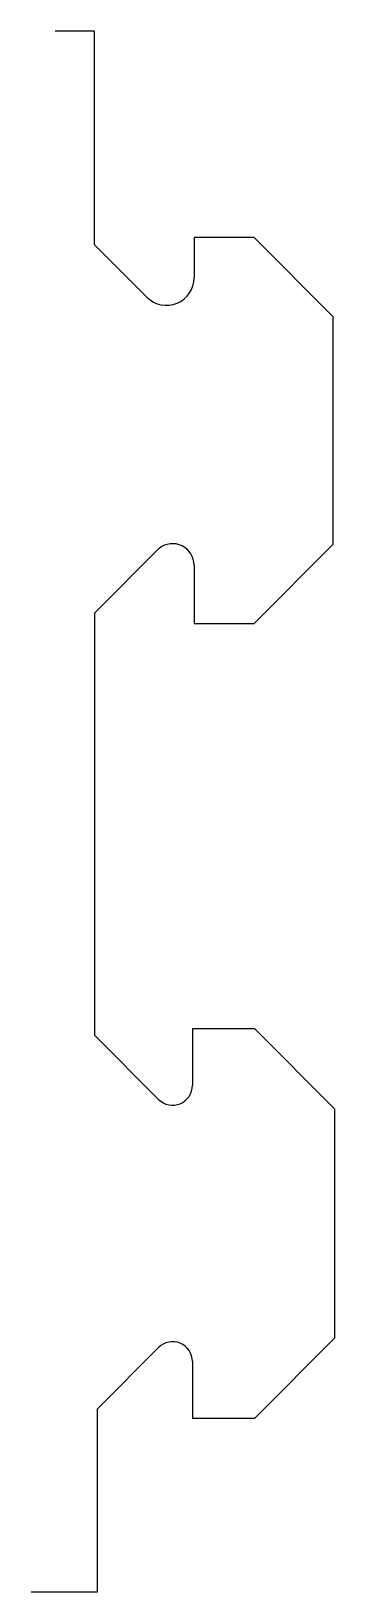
# Model space of a CAD drawing. Header units: millimetres. Extents: x -12 to -4.3, y -9.3 to 30.1.
import ezdxf

# ---------------------------------------------------------------- set-up
doc = ezdxf.new("R2010")
doc.units = ezdxf.units.MM

msp = doc.modelspace()

# ---------------------------------------------------------------- linework, layer by layer
for p, q in [((-10.371, 30.071), (-11.371, 30.071)), ((-10.371, 24.683), (-10.371, 30.071)), ((-6.343, 24.865), (-7.855, 24.865)), ((-7.855, 24.865), (-7.855, 23.857)), ((-4.345, 22.867), (-6.343, 24.865)), ((-9.05, 23.362), (-10.371, 24.683)), ((-4.345, 17.133), (-4.345, 22.867)), ((-10.371, 15.395), (-8.738, 17.028)), ((-6.343, 15.135), (-4.345, 17.133)), ((-7.855, 16.6), (-7.855, 15.135)), ((-10.371, 15.395), (-10.371, 4.746)), ((-7.855, 15.135), (-6.343, 15.135)), ((-8.754, 3.129), (-10.371, 4.746)), ((-6.324, 4.91), (-7.9, 4.91)), ((-7.9, 4.91), (-7.9, 3.483)), ((-4.3, 2.886), (-6.324, 4.91)), ((-4.3, -2.886), (-4.3, 2.886)), ((-6.324, -4.91), (-4.3, -2.886)), ((-7.9, -3.483), (-7.9, -4.91)), ((-7.9, -4.91), (-6.324, -4.91)), ((-11.975, -9.29), (-10.3, -9.29))]:
    msp.add_line(p, q)
at = {"flags": 128}
msp.add_lwpolyline([(-10.3, -9.29), (-10.3, -4.676), (-8.754, -3.129)], dxfattribs=at)
for centre, radius, start, end in [((-8.555, 23.857), 0.7, 225, 0), ((-8.4, 16.6), 0.545, 0, 128.3411), ((-8.4, 3.483), 0.5, 225, 0), ((-8.4, -3.483), 0.5, 0, 135)]:
    msp.add_arc(centre, radius, start, end)

doc.saveas('drawing.dxf')
